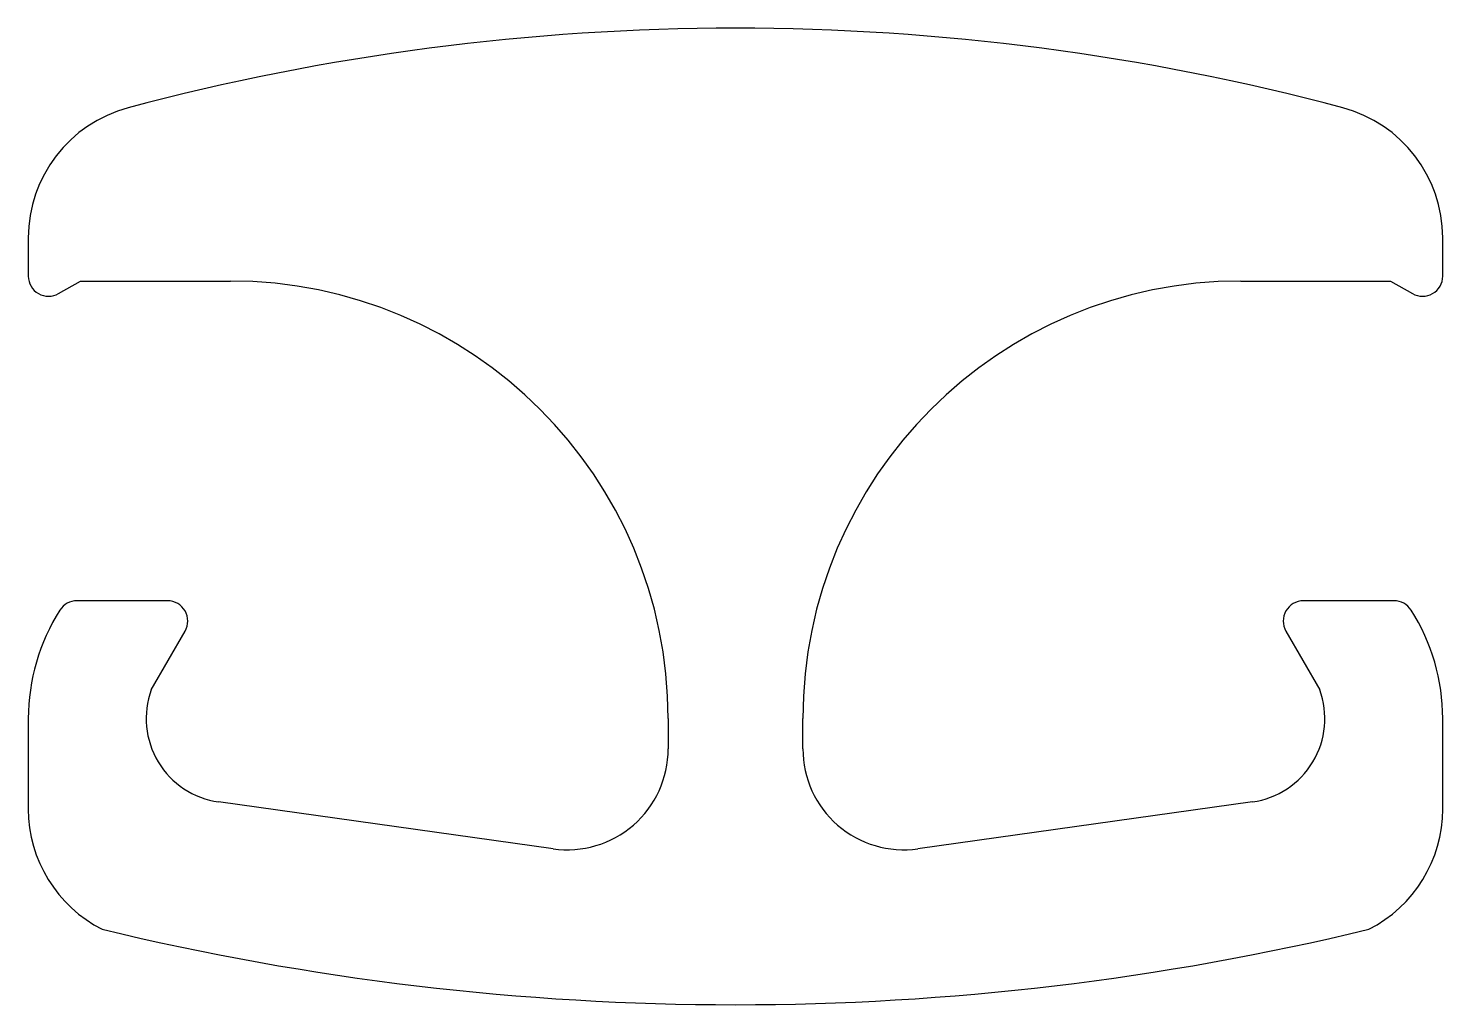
# Model space of a CAD drawing. Extents: x 381.3 to 402.3, y 217.9 to 232.4.
import ezdxf

# ---------------------------------------------------------------- set-up
doc = ezdxf.new("R2010")
doc.units = 0
doc.layers.get('0').update_dxf_attribs({"linetype": 'CONTINUOUS'})

msp = doc.modelspace()

# ---------------------------------------------------------------- linework, layer by layer
for p, q in [((381.295, 229.317), (381.295, 228.749)), ((402.295, 228.749), (402.295, 229.317)), ((381.745, 228.489), (382.068, 228.676)), ((382.068, 228.676), (384.295, 228.676)), ((399.295, 228.676), (401.521, 228.676)), ((401.521, 228.676), (401.845, 228.489)), ((383.363, 223.926), (382.017, 223.926)), ((401.572, 223.926), (400.226, 223.926)), ((383.12, 222.605), (383.623, 223.476)), ((399.966, 223.476), (400.469, 222.605)), ((381.295, 222.176), (381.295, 220.832)), ((390.795, 222.176), (390.795, 221.727)), ((392.795, 221.727), (392.795, 222.176)), ((402.295, 220.832), (402.295, 222.176)), ((389.086, 220.241), (384.121, 220.939)), ((399.469, 220.939), (394.503, 220.241))]:
    msp.add_line(p, q)
for centre, radius, start, end in [((391.795, 197.431), 35, 90, 104.9263), ((391.795, 197.431), 35, 75.0737, 90), ((383.295, 229.317), 2, 104.9263, 180), ((400.295, 229.317), 2, 360, 75.0737), ((381.595, 228.749), 0.3, 180, 300), ((401.995, 228.749), 0.3, 240, 360), ((384.295, 222.176), 6.5, 0, 90), ((399.295, 222.176), 6.5, 90, 180), ((382.017, 223.626), 0.3, 90, 147.5178), ((383.363, 223.626), 0.3, 330, 90), ((400.226, 223.626), 0.3, 90, 210), ((401.572, 223.626), 0.3, 32.4822, 90), ((384.295, 222.176), 3, 147.5178, 180), ((399.295, 222.176), 3, 0, 32.4822), ((384.295, 222.177), 1.25, 160, 262), ((399.295, 222.177), 1.25, 278, 20), ((389.295, 221.727), 1.5, 262.0008, 359.9982), ((394.295, 221.727), 1.5, 180.0018, 277.9992), ((383.295, 220.832), 2, 180, 243.1901), ((400.295, 220.832), 2, 296.8099, 0), ((391.795, 257.926), 40, 256.4053, 270), ((391.795, 257.926), 40, 270, 283.5947)]:
    msp.add_arc(centre, radius, start, end)

doc.saveas('drawing.dxf')
